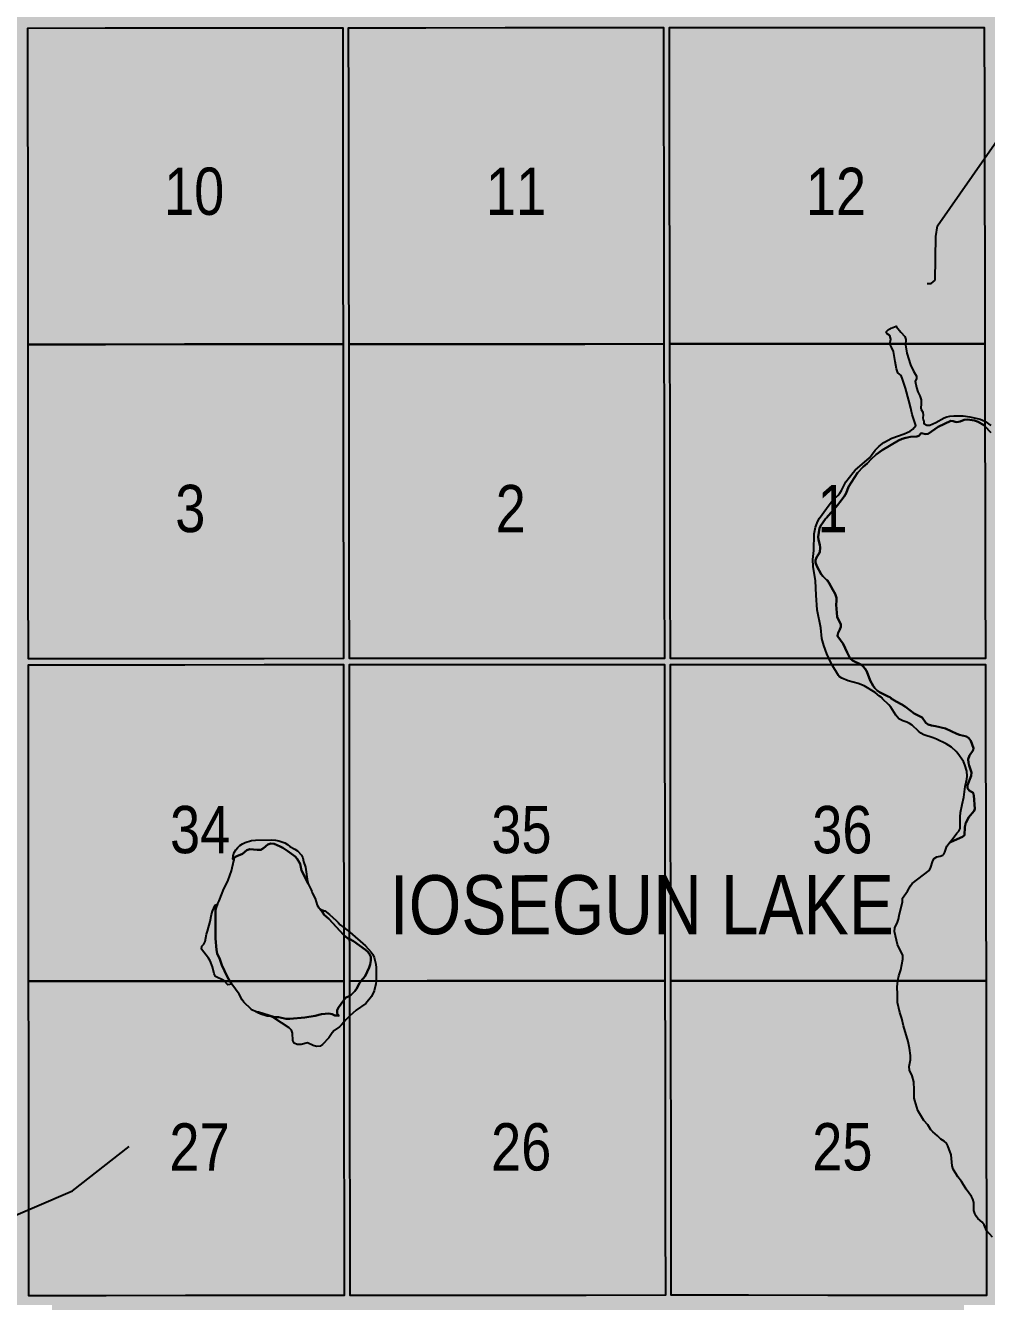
# Model space of a CAD drawing. Extents: x 403018 to 417191, y 6033193 to 6042673.
# Drawn here: x 414847.6 to 415010.3, y 6037159.3 to 6037374.4 of the extents above; entities that cross this region are included whole.
import ezdxf
from ezdxf.enums import TextEntityAlignment as Align

# ---------------------------------------------------------------- set-up
doc = ezdxf.new("R2010")
doc.units = 0
doc.header["$LTSCALE"] = 5
doc.linetypes.add('DASHED2', pattern=[9.525, 6.35, -3.175])
for name, color, linetype in [('Quarters', 8, 'Continuous'), ('RoadSeg', 57, 'DASHED2'), ('T-WATER', 160, 'Continuous'), ('T-WATER-H', 133, 'Continuous'), ('T-WATER-T', 170, 'Continuous')]:
    doc.layers.add(name, color=color, linetype=linetype)
doc.layers.add('ROUTE-MAP-BACKGROUND-H', color=7, linetype='Continuous', true_color=0xf0ebff)
doc.styles.add('120', font='ARIALN.TTF', dxfattribs={"height": 13})
doc.styles.add('TXT', font='ARIALN.TTF', dxfattribs={"height": 0.2})

msp = doc.modelspace()

# ---------------------------------------------------------------- hatches: boundary and pattern name
at = {"layer": 'ROUTE-MAP-BACKGROUND-H'}
h = msp.add_hatch(color=256, dxfattribs=at)
h.dxf.hatch_style = 1
h.paths.add_polyline_path([(412923.423, 6037807.465), (416092.9, 6037807.465), (416092.9, 6035965.758), (412923.423, 6035965.758)])
at = {"layer": 'T-WATER-H'}
h = msp.add_hatch(color=256, dxfattribs=at)
h.dxf.hatch_style = 1
h.paths.add_polyline_path([(415021.995, 6037301.951), (415021.829, 6037301.642), (415021.657, 6037301.101), (415021.387, 6037300.538), (415021.26, 6037300.271), (415021.181, 6037300.005), (415020.71, 6037298.411), (415020.573, 6037297.739), (415020.555, 6037296.958), (415020.423, 6037296.411), (415020.617, 6037295.362), (415020.629, 6037294.727), (415020.504, 6037294.403), (415019.915, 6037293.746), (415019.633, 6037293.318), (415019.372, 6037292.852), (415019.316, 6037292.553), (415019.421, 6037292.281), (415019.802, 6037291.799), (415019.446, 6037291.037), (415019.467, 6037290.913), (415019.813, 6037290.577), (415019.999, 6037290.199), (415019.585, 6037289.794), (415019.116, 6037289.541), (415018.837, 6037289.127), (415018.518, 6037288.126), (415018.272, 6037287.68), (415017.707, 6037287.36), (415017.367, 6037287.029), (415017.344, 6037286.534), (415017.65, 6037285.347), (415017.732, 6037284.785), (415017.964, 6037281.53), (415018.275, 6037279.051), (415018.537, 6037278.649), (415019.157, 6037279.038), (415019.497, 6037278.979), (415019.493, 6037278.686), (415018.866, 6037277.025), (415018.032, 6037274.287), (415017.906, 6037274.187), (415016.894, 6037273.929), (415016.467, 6037273.635), (415016.16, 6037273.242), (415015.927, 6037272.743), (415015.883, 6037272.102), (415016.157, 6037270.992), (415016.201, 6037270.388), (415015.948, 6037268.45), (415015.885, 6037267.289), (415015.858, 6037266.791), (415018.649, 6037267.297), (415018.722, 6037267.31), (415020.45, 6037267.48), (415021.276, 6037267.474), (415021.598, 6037267.305), (415022.693, 6037266.73), (415023.278, 6037266.517), (415024.141, 6037266.308), (415024.334, 6037266.261), (415024.961, 6037266.215), (415025.587, 6037266.312), (415026.257, 6037266.416), (415026.891, 6037266.403), (415027.264, 6037266.317), (415028.679, 6037265.99), (415029.76, 6037265.57), (415032.044, 6037264.42), (415032.556, 6037264.229), (415033.137, 6037264.176), (415033.734, 6037264.324), (415035.346, 6037264.991), (415035.896, 6037265.157), (415036.346, 6037265.376), (415037.386, 6037266.346), (415037.494, 6037266.447), (415037.782, 6037266.46), (415038.058, 6037266.401), (415038.656, 6037266.386), (415039.335, 6037266.64), (415039.771, 6037266.399), (415039.825, 6037266.353), (415040.573, 6037265.732), (415040.884, 6037265.316), (415041.424, 6037264.406), (415042.112, 6037263.032), (415042.426, 6037262.035), (415042.57, 6037261.062), (415042.609, 6037260.796), (415042.606, 6037260.688), (415042.602, 6037260.529), (415042.579, 6037259.251), (415042.183, 6037256.94), (415042.099, 6037256.752), (415041.728, 6037256.598), (415041.447, 6037256.409), (415041.169, 6037255.731), (415041.088, 6037255.133), (415041.069, 6037253.543), (415040.962, 6037253.148), (415040.588, 6037252.8), (415040.513, 6037252.633), (415040.208, 6037250.91), (415040.175, 6037250.062), (415040.713, 6037249.172), (415040.914, 6037248.715), (415041.084, 6037248.183), (415041.158, 6037247.597), (415041.092, 6037246.872), (415040.438, 6037244.709), (415040.028, 6037243.687), (415039.989, 6037241.84), (415040.028, 6037241.107), (415040.174, 6037240.469), (415040.469, 6037239.629), (415040.49, 6037239.576), (415041.082, 6037238.102), (415041.92, 6037235.67), (415042.023, 6037235.123), (415043.914, 6037230.018), (415043.97, 6037229.911), (415044.466, 6037228.411), (415044.768, 6037226.68), (415045.336, 6037222.196), (415045.375, 6037220.892), (415045.479, 6037220.204), (415045.169, 6037218.347), (415045.117, 6037217.676), (415044.956, 6037214.912), (415044.941, 6037212.862), (415044.946, 6037212.81), (415045.121, 6037210.913), (415045.74, 6037208.695), (415047.186, 6037205.924), (415047.613, 6037204.903), (415048.67, 6037203.026), (415049.784, 6037201.365), (415050.503, 6037199.938), (415051.868, 6037197.667), (415052.416, 6037197.077), (415052.708, 6037196.852), (415053.872, 6037194.515), (415054.737, 6037193.314), (415055.415, 6037192.571), (415060.68, 6037187.652), (415061.988, 6037186.132), (415062.04, 6037186.079), (415063.132, 6037184.971), (415064.058, 6037183.711), (415064.295, 6037183.203), (415064.433, 6037182.674), (415064.669, 6037181.325), (415064.684, 6037181.255), (415065.004, 6037179.772), (415065.68, 6037178.554), (415065.695, 6037178.525), (415066.514, 6037176.923), (415066.956, 6037175.939), (415067.792, 6037174.513), (415068.186, 6037173.518), (415068.337, 6037172.949), (415068.576, 6037171.202), (415068.824, 6037170.026), (415069.405, 6037167.924), (415069.759, 6037166.864), (415070.156, 6037165.181), (415070.539, 6037164.231), (415071.236, 6037162.761), (415071.42, 6037162.239), (415071.531, 6037161.667), (415071.894, 6037161.355), (415072.318, 6037161.602), (415074.683, 6037163.462), (415076.391, 6037164.556), (415077.832, 6037165.226), (415079.374, 6037165.827), (415080.865, 6037166.506), (415081.359, 6037166.678), (415081.929, 6037166.804), (415082.571, 6037166.879), (415084.618, 6037166.916), (415085.239, 6037166.972), (415087.895, 6037166.792), (415088.514, 6037166.67), (415088.987, 6037166.458), (415089.428, 6037166.16), (415090.144, 6037165.494), (415092.242, 6037164.035), (415092.265, 6037164.018), (415093.938, 6037162.666), (415095.22, 6037161.747), (415095.591, 6037161.357), (415096.753, 6037160.389), (415097.289, 6037159.79), (415097.33, 6037159.737), (415097.692, 6037159.266), (415098.218, 6037158.788), (415098.279, 6037158.735), (415099.21, 6037157.923), (415100.104, 6037156.605), (415101.49, 6037155.074), (415102.952, 6037153.629), (415103.882, 6037152.481), (415104.815, 6037151.192), (415105.979, 6037150.204), (415107.082, 6037149.091), (415107.473, 6037148.777), (415109.3, 6037147.778), (415109.809, 6037147.557), (415110.406, 6037147.415), (415111.055, 6037147.369), (415111.972, 6037146.882), (415112.643, 6037146.843), (415114.727, 6037146.85), (415115.394, 6037146.897), (415116.546, 6037147.094), (415118.171, 6037147.577), (415119.139, 6037147.722), (415119.168, 6037147.722), (415120.143, 6037147.732), (415120.173, 6037147.73), (415120.75, 6037147.709), (415121.824, 6037148.009), (415122.327, 6037148.238), (415123.051, 6037148.935), (415123.695, 6037149.753), (415125.201, 6037151.195), (415126.005, 6037151.811), (415127.826, 6037152.876), (415130.43, 6037153.055), (415131.13, 6037153.039), (415131.703, 6037152.935), (415132.739, 6037152.591), (415133.479, 6037152.163), (415133.652, 6037152.063), (415134.625, 6037151.601), (415135.057, 6037151.318), (415135.65, 6037150.496), (415136.029, 6037150.148), (415136.987, 6037149.637), (415138.682, 6037148.413), (415139.064, 6037148.082), (415140.113, 6037146.985), (415140.926, 6037146.375), (415141.945, 6037145.278), (415142.736, 6037144.687), (415143.437, 6037144.003), (415143.852, 6037143.734), (415144.358, 6037143.554), (415144.825, 6037143.316), (415145.908, 6037142.306), (415146.687, 6037141.775), (415146.715, 6037141.758), (415148.066, 6037140.934), (415149.184, 6037139.893), (415150.142, 6037139.433), (415150.602, 6037139.155), (415150.96, 6037138.827), (415151.539, 6037138.04), (415152.22, 6037137.313), (415152.519, 6037136.913), (415153.557, 6037134.568), (415153.892, 6037133.456), (415154.097, 6037132.167), (415154.104, 6037132.105), (415154.423, 6037129.209), (415154.47, 6037127.896), (415154.768, 6037126.11), (415155.138, 6037125.152), (415155.238, 6037124.586), (415155.329, 6037123.306), (415155.285, 6037121.939), (415155.154, 6037120.666), (415154.952, 6037119.493), (415154.597, 6037118.051), (415153.873, 6037115.494), (415153.292, 6037113.909), (415152.999, 6037112.792), (415152.6, 6037111.691), (415151.908, 6037109.445), (415151.281, 6037107.871), (415150.796, 6037106.845), (415150.302, 6037105.377), (415150.276, 6037105.315), (415149.84, 6037104.242), (415149.069, 6037102.772), (415148.186, 6037101.54), (415147.395, 6037100.266), (415146.829, 6037099.65), (415146.804, 6037099.622), (415145.769, 6037098.373), (415144.916, 6037097.678), (415144.545, 6037097.296), (415143.914, 6037096.505), (415142.794, 6037095.458), (415140.788, 6037093.177), (415139.598, 6037090.656), (415139.314, 6037090.213), (415138.666, 6037089.433), (415138.111, 6037088.588), (415136.803, 6037087.05), (415135.376, 6037085.558), (415134.171, 6037084.523), (415132.335, 6037082.736), (415131.26, 6037081.599), (415130.457, 6037080.991), (415129.043, 6037080.279), (415128.258, 6037079.718), (415127.552, 6037079.072), (415127.254, 6037078.532), (415127.21, 6037078.477), (415126.709, 6037077.857), (415126.656, 6037077.385), (415127.07, 6037077.121), (415127.268, 6037076.653), (415127.161, 6037076.372), (415127.114, 6037076.25), (415127.093, 6037076.194), (415126.728, 6037075.841), (415126.56, 6037074.577), (415126.453, 6037072.586), (415126.061, 6037072.295), (415125.778, 6037071.907), (415125.427, 6037071.587), (415124.993, 6037071.321), (415124.706, 6037070.911), (415124.552, 6037069.669), (415124.458, 6037068.329), (415124.476, 6037066.975), (415124.791, 6037064.592), (415125.099, 6037063.524), (415125.327, 6037063.077), (415125.97, 6037062.318), (415126.239, 6037061.903), (415126.573, 6037061.555), (415127.009, 6037061.281), (415127.806, 6037060.652), (415128.822, 6037060.261), (415129.119, 6037059.88), (415128.916, 6037058.681), (415128.453, 6037058.551), (415127.93, 6037059.395), (415127.603, 6037059.762), (415127.106, 6037059.823), (415126.71, 6037059.544), (415126.516, 6037059.32), (415126.39, 6037059.174), (415126.242, 6037058.645), (415126.222, 6037058.006), (415126.339, 6037057.433), (415126.528, 6037056.953), (415126.814, 6037056.526), (415127.212, 6037056.232), (415127.662, 6037055.99), (415128.33, 6037054.623), (415128.48, 6037054.086), (415128.529, 6037053.445), (415128.382, 6037052.86), (415128.001, 6037052.09), (415127.977, 6037052.033), (415127.714, 6037051.419), (415127.408, 6037051.084), (415127.272, 6037051.027), (415126.426, 6037050.668), (415125.881, 6037050.528), (415125.265, 6037050.444), (415124.737, 6037050.28), (415124.297, 6037050.018), (415123.776, 6037049.864), (415122.651, 6037049.651), (415122.181, 6037049.444), (415121.919, 6037049.103), (415122.591, 6037048.397), (415123.168, 6037048.254), (415124.482, 6037048.18), (415125.049, 6037048.056), (415125.224, 6037047.55), (415124.965, 6037047.141), (415124.48, 6037047.352), (415123.249, 6037047.238), (415122.681, 6037047.127), (415122.052, 6037047.097), (415121.481, 6037047.216), (415121.09, 6037047.538), (415120.791, 6037047.919), (415120.591, 6037048.391), (415120.425, 6037048.568), (415120.397, 6037048.597), (415120.238, 6037048.767), (415119.418, 6037049.36), (415119.391, 6037049.38), (415117.165, 6037050.714), (415116.595, 6037051), (415116.491, 6037051.053), (415115.818, 6037051.444), (415115.08, 6037052.001), (415115.011, 6037052.053), (415112.59, 6037053.86), (415112.208, 6037054.208), (415111.901, 6037054.603), (415111.661, 6037055.06), (415111.485, 6037055.592), (415111.336, 6037056.161), (415111.164, 6037057.339), (415110.792, 6037058.325), (415110.703, 6037058.929), (415110.848, 6037060.212), (415110.802, 6037060.857), (415110.333, 6037062.505), (415110.222, 6037063.069), (415110.467, 6037064.975), (415110.599, 6037065.52), (415110.802, 6037066.046), (415111.158, 6037066.372), (415111.568, 6037066.678), (415112.082, 6037066.851), (415114.804, 6037066.84), (415116.058, 6037066.67), (415117.398, 6037066.698), (415118.002, 6037066.77), (415118.555, 6037066.904), (415119.344, 6037067.362), (415119.372, 6037067.379), (415119.43, 6037067.414), (415120.047, 6037067.436), (415120.349, 6037067.524), (415120.377, 6037067.534), (415121.046, 6037067.774), (415121.464, 6037068.049), (415121.784, 6037068.403), (415122.679, 6037069.633), (415123.348, 6037070.364), (415124.151, 6037071.68), (415124.485, 6037072.046), (415125.23, 6037072.687), (415125.817, 6037073.494), (415126.276, 6037075.857), (415126.294, 6037076.383), (415126.299, 6037076.543), (415126.129, 6037077.048), (415125.595, 6037077.874), (415125.267, 6037078.226), (415124.927, 6037078.471), (415124.852, 6037078.525), (415124.426, 6037078.786), (415123.845, 6037078.829), (415122.55, 6037078.786), (415120.348, 6037078.834), (415120.32, 6037078.835), (415119.343, 6037078.806), (415119.315, 6037078.805), (415118.51, 6037078.793), (415117.908, 6037078.702), (415117.177, 6037078.503), (415116.959, 6037078.45), (415116.259, 6037078.279), (415115.265, 6037077.828), (415114.187, 6037077.442), (415112.829, 6037076.747), (415112.283, 6037076.635), (415110.369, 6037076.526), (415109.808, 6037076.39), (415108.533, 6037076.251), (415107.411, 6037075.992), (415106.729, 6037075.991), (415105.462, 6037075.876), (415103.414, 6037075.952), (415102.092, 6037075.929), (415101.475, 6037075.861), (415100.243, 6037075.689), (415099.207, 6037075.356), (415098.605, 6037075.264), (415097.486, 6037074.981), (415096.929, 6037074.885), (415094.796, 6037074.289), (415093.822, 6037073.917), (415093.16, 6037073.92), (415092.474, 6037073.992), (415092.453, 6037073.995), (415091.887, 6037074.046), (415091.369, 6037074.222), (415091.09, 6037074.646), (415090.826, 6037075.736), (415090.247, 6037076.564), (415089.903, 6037076.93), (415089.475, 6037077.184), (415088.467, 6037077.652), (415087.581, 6037078.178), (415086.983, 6037078.364), (415086.815, 6037078.417), (415084.179, 6037079.04), (415083.548, 6037079.032), (415082.986, 6037078.92), (415082.756, 6037078.96), (415082.376, 6037079.026), (415081.883, 6037079.227), (415081.361, 6037079.059), (415080.444, 6037078.573), (415079.629, 6037078.396), (415079.129, 6037078.342), (415078.708, 6037078.296), (415076.756, 6037078.298), (415076.62, 6037078.334), (415076.214, 6037078.444), (415075.709, 6037078.671), (415075.238, 6037078.922), (415074.025, 6037079.847), (415073.1, 6037081.061), (415072.308, 6037082.407), (415072.007, 6037082.807), (415071.659, 6037083.151), (415071.225, 6037083.409), (415070.215, 6037083.841), (415069.682, 6037083.997), (415069.001, 6037084.036), (415068.432, 6037084.171), (415068.324, 6037084.299), (415068.118, 6037084.542), (415067.694, 6037085.501), (415067.414, 6037085.891), (415066.354, 6037086.949), (415065.895, 6037087.513), (415065.88, 6037087.531), (415064.887, 6037088.742), (415064.873, 6037088.759), (415063.49, 6037090.527), (415062.349, 6037092.154), (415061.894, 6037093.192), (415061.714, 6037093.732), (415061.517, 6037094.866), (415061.369, 6037095.381), (415060.868, 6037096.318), (415059.773, 6037098.618), (415058.813, 6037099.876), (415058.082, 6037101.262), (415057.17, 6037102.478), (415056.4, 6037103.741), (415055.34, 6037105.052), (415055.298, 6037105.105), (415054.48, 6037106.168), (415054.192, 6037106.628), (415053.008, 6037108.924), (415052.447, 6037109.778), (415052.214, 6037110.254), (415051.667, 6037111.846), (415051.115, 6037112.748), (415050.758, 6037113.767), (415050.498, 6037114.191), (415050.16, 6037114.581), (415049.39, 6037115.172), (415048.39, 6037116.256), (415048.117, 6037116.664), (415047.9, 6037117.133), (415047.9, 6037117.765), (415047.717, 6037118.289), (415047.219, 6037119.188), (415046.931, 6037119.596), (415046.551, 6037119.887), (415046.198, 6037120.038), (415045.417, 6037120.929), (415044.689, 6037121.446), (415044.336, 6037121.805), (415044.098, 6037122.286), (415043.96, 6037122.844), (415043.527, 6037123.779), (415043.368, 6037124.29), (415043.12, 6037124.719), (415041.7, 6037126.13), (415041.301, 6037126.467), (415039.891, 6037127.153), (415039.626, 6037127.577), (415039.497, 6037128.11), (415038.858, 6037129.54), (415038.514, 6037129.923), (415037.922, 6037130.264), (415037.643, 6037130.425), (415037.302, 6037130.762), (415036.65, 6037131.778), (415036.494, 6037132.023), (415036.141, 6037132.394), (415035.187, 6037132.861), (415034.514, 6037133.575), (415033.745, 6037134.199), (415033.397, 6037134.582), (415032.846, 6037135.393), (415032.533, 6037135.76), (415032.013, 6037135.926), (415031.373, 6037136.01), (415030.345, 6037136.425), (415029.709, 6037136.508), (415029.219, 6037136.708), (415027.641, 6037137.954), (415027.317, 6037138.347), (415027.099, 6037138.829), (415026.775, 6037139.868), (415026.55, 6037140.32), (415026.253, 6037140.749), (415025.463, 6037141.349), (415024.355, 6037142.379), (415023.475, 6037142.961), (415023.218, 6037143.397), (415023.126, 6037143.994), (415023.098, 6037145.347), (415022.9, 6037145.851), (415022.181, 6037146.579), (415021.902, 6037146.983), (415021.522, 6037148.647), (415020.95, 6037150.186), (415020.883, 6037150.809), (415020.881, 6037151.489), (415020.77, 6037152.045), (415020.536, 6037152.526), (415019.725, 6037153.847), (415019.347, 6037154.796), (415019.093, 6037155.247), (415018.733, 6037156.217), (415017.796, 6037157.46), (415017.25, 6037158.502), (415017.222, 6037158.554), (415016.608, 6037159.504), (415016.574, 6037159.557), (415015.994, 6037160.708), (415015.676, 6037161.797), (415015.327, 6037162.132), (415014.895, 6037162.417), (415014.536, 6037162.77), (415014.128, 6037163.75), (415013.482, 6037164.491), (415013.233, 6037164.922), (415012.823, 6037165.923), (415012.683, 6037166.479), (415012.43, 6037166.931), (415012.119, 6037167.349), (415011.544, 6037168.862), (415011.312, 6037169.312), (415010.305, 6037170.47), (415009.902, 6037171.452), (415009.596, 6037171.848), (415008.866, 6037172.515), (415008.544, 6037172.9), (415008.311, 6037173.336), (415008.176, 6037173.875), (415008.161, 6037175.199), (415008.007, 6037175.76), (415007.763, 6037176.247), (415006.872, 6037177.443), (415006.051, 6037178.752), (415005.451, 6037179.55), (415004.639, 6037180.869), (415004.492, 6037181.428), (415004.396, 6037182.679), (415004.3, 6037183.269), (415003.756, 6037184.81), (415003.519, 6037185.239), (415003.154, 6037185.56), (415002.601, 6037185.932), (415002.533, 6037185.978), (415001.999, 6037186.496), (415001.216, 6037187.138), (415000.888, 6037187.501), (415000.361, 6037188.336), (414999.716, 6037189.055), (414998.683, 6037190.768), (414998.169, 6037192.449), (414998.061, 6037192.89), (414998.086, 6037194.283), (414998.033, 6037195.614), (414997.729, 6037196.644), (414997.292, 6037197.589), (414997.225, 6037198.2), (414997.423, 6037199.362), (414997.431, 6037200.072), (414997.289, 6037201.296), (414997.043, 6037202.457), (414996.234, 6037205.127), (414995.985, 6037206.34), (414995.66, 6037207.371), (414995.225, 6037209.055), (414995.248, 6037210.379), (414995.186, 6037211.7), (414995.283, 6037212.714), (414995.286, 6037212.752), (414995.454, 6037213.568), (414995.791, 6037214.597), (414996.168, 6037216.361), (414996.143, 6037217.017), (414995.259, 6037218.863), (414994.707, 6037221.056), (414994.776, 6037221.706), (414995.261, 6037222.63), (414995.43, 6037223.142), (414995.519, 6037223.792), (414996.069, 6037226.113), (414996.111, 6037226.714), (414996.915, 6037227.899), (414997.418, 6037228.784), (414997.748, 6037229.168), (415000.605, 6037231.367), (415000.838, 6037231.809), (415001.2, 6037233.003), (415001.435, 6037233.446), (415001.888, 6037233.697), (415002.439, 6037233.829), (415002.908, 6037234.009), (415003.062, 6037234.141), (415003.271, 6037234.506), (415003.575, 6037235.523), (415003.983, 6037235.995), (415004.353, 6037236.229), (415006.253, 6037237.082), (415006.589, 6037237.393), (415006.639, 6037238.729), (415006.838, 6037239.489), (415006.851, 6037239.539), (415007.273, 6037240.384), (415008.242, 6037241.51), (415008.329, 6037241.844), (415008.141, 6037244.066), (415008.026, 6037244.51), (415007.397, 6037244.949), (415007.086, 6037245.32), (415007.12, 6037245.813), (415007.707, 6037247.428), (415007.786, 6037247.987), (415007.355, 6037249.148), (415007.254, 6037249.638), (415007.233, 6037250.242), (415007.447, 6037250.848), (415008.054, 6037251.745), (415008.103, 6037252.086), (415007.675, 6037253.359), (415007.322, 6037253.796), (415006.898, 6037254.053), (415005.734, 6037254.332), (415005.265, 6037254.504), (415003.361, 6037255.428), (415001.703, 6037255.841), (415000.985, 6037255.936), (415000.446, 6037256.09), (415000.062, 6037256.411), (414999.437, 6037257.276), (414998.037, 6037257.953), (414996.593, 6037259.084), (414995.977, 6037259.495), (414995.011, 6037259.989), (414994.19, 6037260.53), (414994.084, 6037260.599), (414993.923, 6037260.705), (414993.657, 6037260.843), (414992.219, 6037261.588), (414991.808, 6037261.873), (414991.43, 6037262.262), (414991.126, 6037262.671), (414990.63, 6037263.525), (414990.04, 6037265.057), (414989.762, 6037265.496), (414989.428, 6037265.911), (414989.06, 6037266.262), (414989.035, 6037266.273), (414987.634, 6037266.925), (414987.221, 6037267.278), (414986.694, 6037268.278), (414986.023, 6037269.771), (414985.13, 6037270.984), (414985.079, 6037271.138), (414985.193, 6037271.621), (414985.473, 6037272.165), (414985.634, 6037272.64), (414985.618, 6037273.005), (414985.025, 6037274.322), (414984.874, 6037276.343), (414984.92, 6037277.026), (414984.887, 6037277.526), (414984.688, 6037278.192), (414984.317, 6037278.911), (414983.646, 6037280.04), (414983.361, 6037280.45), (414983.267, 6037280.541), (414982.602, 6037281.181), (414982.319, 6037281.564), (414981.572, 6037282.915), (414981.34, 6037283.511), (414981.34, 6037283.91), (414981.507, 6037284.375), (414982.106, 6037285.289), (414982.166, 6037286.05), (414982.107, 6037286.487), (414981.879, 6037287.363), (414981.826, 6037287.851), (414982.026, 6037289.314), (414982.25, 6037289.76), (414983.076, 6037290.893), (414983.246, 6037291.09), (414985.153, 6037293.296), (414985.472, 6037293.723), (414986.189, 6037294.682), (414986.539, 6037295.264), (414986.97, 6037296.339), (414988.488, 6037298.688), (414989.437, 6037299.734), (414990.12, 6037300.299), (414990.786, 6037301.014), (414991.653, 6037301.812), (414992.667, 6037302.558), (414995.429, 6037304.186), (414996.012, 6037304.451), (414996.677, 6037304.617), (414997.426, 6037304.782), (414998.49, 6037304.865), (414998.847, 6037304.968), (414999.234, 6037305.395), (415000.054, 6037305.246), (415000.437, 6037305.295), (415002.151, 6037306.458), (415004.281, 6037307.47), (415004.685, 6037307.446), (415004.979, 6037307.322), (415005.262, 6037307.286), (415005.828, 6037307.386), (415006.54, 6037307.639), (415007.092, 6037307.717), (415008.29, 6037307.55), (415008.872, 6037307.333), (415009.87, 6037306.761), (415010.053, 6037306.568), (415011.06, 6037305.506), (415012.262, 6037304.236), (415012.595, 6037303.588), (415013.309, 6037302.656), (415014.539, 6037301.357), (415015.745, 6037300.566), (415016.883, 6037299.725), (415017.631, 6037299.608), (415018.064, 6037299.658), (415018.663, 6037300.006), (415019.495, 6037300.538), (415021.061, 6037302.229)])
h = msp.add_hatch(color=256, dxfattribs=at)
h.dxf.hatch_style = 1
h.paths.add_polyline_path([(414882.864, 6037233.104), (414882.858, 6037233.514), (414883.356, 6037233.8), (414884.309, 6037234.228), (414885.071, 6037234.821), (414885.597, 6037234.988), (414886.822, 6037234.872), (414887.437, 6037234.916), (414887.878, 6037235.145), (414888.633, 6037235.805), (414889.115, 6037235.985), (414889.679, 6037235.881), (414890.686, 6037235.48), (414891.151, 6037235.239), (414892.016, 6037234.679), (414893.238, 6037233.736), (414893.56, 6037233.352), (414894.113, 6037232.526), (414894.336, 6037231.4), (414895.063, 6037230.001), (414895.463, 6037229.114), (414895.523, 6037228.997), (414895.97, 6037228.135), (414896.067, 6037227.86), (414896.155, 6037227.607), (414896.631, 6037226.634), (414896.983, 6037225.537), (414897.239, 6037225.091), (414897.4, 6037224.923), (414897.903, 6037224.322), (414898.182, 6037223.878), (414898.932, 6037223.189), (414901.477, 6037220.444), (414902.1, 6037219.918), (414902.483, 6037219.756), (414903.108, 6037219.439), (414905.166, 6037217.981), (414905.533, 6037217.652), (414905.844, 6037217.237), (414906.063, 6037216.763), (414906.046, 6037216.137), (414905.953, 6037215.511), (414905.803, 6037214.953), (414905.092, 6037213.512), (414904.37, 6037212.687), (414904.136, 6037212.344), (414903.658, 6037211.38), (414903.355, 6037210.964), (414903.034, 6037210.607), (414902.669, 6037210.288), (414902.493, 6037210.202), (414901.788, 6037209.833), (414901.489, 6037209.474), (414900.593, 6037208.228), (414900.381, 6037207.764), (414900.375, 6037207.168), (414900.618, 6037206.815), (414900.45, 6037206.829), (414899.983, 6037206.868), (414899.536, 6037207.094), (414898.948, 6037207.188), (414897.723, 6037207.061), (414896.644, 6037206.787), (414894.874, 6037206.5), (414892.366, 6037206.284), (414891.684, 6037206.306), (414890.467, 6037206.545), (414890.023, 6037206.553), (414889.939, 6037206.57), (414889.905, 6037206.567), (414889.764, 6037206.557), (414887.043, 6037207.413), (414886.532, 6037207.531), (414886.003, 6037207.753), (414885.814, 6037207.931), (414884.557, 6037209.118), (414884.259, 6037209.524), (414883.78, 6037210.452), (414882.536, 6037212.178), (414882.194, 6037212.67), (414881.756, 6037213.445), (414880.842, 6037215.37), (414880.491, 6037216.381), (414880.019, 6037217.356), (414879.916, 6037217.956), (414879.759, 6037219.861), (414879.733, 6037224.037), (414879.763, 6037224.708), (414879.919, 6037225.303), (414880.111, 6037225.684), (414880.379, 6037226.251), (414881.173, 6037228.318), (414881.696, 6037229.237), (414881.921, 6037229.755), (414882.477, 6037231.355)])

# ---------------------------------------------------------------- linework, layer by layer
at = {"layer": 'Quarters'}
for points in [[(414901.346, 6037333.852), (414901.362, 6037320.464), (414887.946, 6037320.454), (414874.53, 6037320.444), (414861.114, 6037320.433), (414848.033, 6037320.424), (414848.022, 6037333.812), (414848.011, 6037347.2), (414848, 6037360.588), (414847.989, 6037373.976), (414861.065, 6037373.985), (414874.476, 6037373.996), (414887.887, 6037374.006), (414901.299, 6037374.016), (414901.314, 6037360.628), (414901.33, 6037347.24), (414901.346, 6037333.852)], [(414955.673, 6037333.894), (414955.694, 6037320.506), (414942.278, 6037320.496), (414928.863, 6037320.485), (414915.447, 6037320.475), (414902.366, 6037320.465), (414902.35, 6037333.853), (414902.335, 6037347.241), (414902.319, 6037360.629), (414902.303, 6037374.017), (414915.379, 6037374.027), (414928.79, 6037374.038), (414942.2, 6037374.049), (414955.611, 6037374.06), (414955.632, 6037360.671), (414955.652, 6037347.283), (414955.673, 6037333.894)], [(415010.001, 6037333.891), (415010.026, 6037320.5), (414996.611, 6037320.501), (414983.195, 6037320.503), (414969.779, 6037320.504), (414956.698, 6037320.506), (414956.677, 6037333.894), (414956.657, 6037347.283), (414956.636, 6037360.671), (414956.615, 6037374.06), (414969.691, 6037374.061), (414983.103, 6037374.061), (414996.514, 6037374.062), (415009.925, 6037374.063), (415009.95, 6037360.672), (415009.975, 6037347.281), (415010.001, 6037333.891)], [(414901.409, 6037280.299), (414901.425, 6037267.246), (414888.004, 6037267.236), (414874.583, 6037267.226), (414861.163, 6037267.216), (414848.077, 6037267.207), (414848.066, 6037280.259), (414848.055, 6037293.648), (414848.044, 6037307.036), (414848.033, 6037320.424), (414861.114, 6037320.433), (414874.53, 6037320.444), (414887.946, 6037320.454), (414901.362, 6037320.464), (414901.378, 6037307.076), (414901.393, 6037293.688), (414901.409, 6037280.299)], [(414955.756, 6037280.34), (414955.776, 6037267.287), (414942.356, 6037267.277), (414928.935, 6037267.267), (414915.514, 6037267.257), (414902.429, 6037267.247), (414902.413, 6037280.3), (414902.398, 6037293.688), (414902.382, 6037307.076), (414902.366, 6037320.465), (414915.447, 6037320.475), (414928.863, 6037320.485), (414942.278, 6037320.496), (414955.694, 6037320.506), (414955.714, 6037307.117), (414955.735, 6037293.729), (414955.756, 6037280.34)], [(415010.103, 6037280.328), (415010.127, 6037267.272), (414996.706, 6037267.275), (414983.286, 6037267.279), (414969.866, 6037267.283), (414956.78, 6037267.287), (414956.76, 6037280.34), (414956.739, 6037293.729), (414956.719, 6037307.117), (414956.698, 6037320.506), (414969.779, 6037320.504), (414983.195, 6037320.503), (414996.611, 6037320.501), (415010.026, 6037320.5), (415010.052, 6037307.109), (415010.077, 6037293.718), (415010.103, 6037280.328)], [(414901.471, 6037226.074), (414901.486, 6037212.685), (414888.06, 6037212.675), (414874.635, 6037212.665), (414861.209, 6037212.655), (414848.118, 6037212.645), (414848.108, 6037226.035), (414848.098, 6037239.424), (414848.088, 6037252.813), (414848.082, 6037260.92), (414848.078, 6037266.202), (414861.164, 6037266.212), (414874.584, 6037266.222), (414888.005, 6037266.232), (414901.426, 6037266.242), (414901.441, 6037252.853), (414901.456, 6037239.464), (414901.471, 6037226.074)], [(414955.837, 6037226.114), (414955.857, 6037212.725), (414942.431, 6037212.715), (414929.006, 6037212.705), (414915.58, 6037212.695), (414902.49, 6037212.685), (414902.475, 6037226.075), (414902.46, 6037239.464), (414902.445, 6037252.854), (414902.43, 6037266.243), (414915.516, 6037266.253), (414928.937, 6037266.263), (414942.357, 6037266.273), (414955.777, 6037266.283), (414955.797, 6037252.893), (414955.817, 6037239.504), (414955.837, 6037226.114)], [(415010.203, 6037226.099), (415010.228, 6037212.71), (414996.802, 6037212.713), (414983.377, 6037212.717), (414969.951, 6037212.721), (414956.861, 6037212.725), (414956.841, 6037226.114), (414956.822, 6037239.504), (414956.802, 6037252.893), (414956.782, 6037266.282), (414969.867, 6037266.279), (414983.288, 6037266.275), (414996.709, 6037266.271), (415010.129, 6037266.267), (415010.154, 6037252.878), (415010.179, 6037239.489), (415010.203, 6037226.099)], [(414901.53, 6037172.516), (414901.545, 6037159.461), (414888.114, 6037159.451), (414874.684, 6037159.441), (414861.254, 6037159.431), (414848.159, 6037159.422), (414848.149, 6037172.476), (414848.139, 6037185.866), (414848.129, 6037199.256), (414848.118, 6037212.645), (414861.209, 6037212.655), (414874.635, 6037212.665), (414888.06, 6037212.675), (414901.486, 6037212.685), (414901.5, 6037199.295), (414901.515, 6037185.905), (414901.53, 6037172.516)], [(414955.916, 6037172.556), (414955.935, 6037159.501), (414942.505, 6037159.491), (414929.075, 6037159.481), (414915.644, 6037159.472), (414902.549, 6037159.462), (414902.534, 6037172.517), (414902.52, 6037185.906), (414902.505, 6037199.296), (414902.49, 6037212.685), (414915.58, 6037212.695), (414929.006, 6037212.705), (414942.431, 6037212.715), (414955.857, 6037212.725), (414955.876, 6037199.335), (414955.896, 6037185.946), (414955.916, 6037172.556)], [(415010.301, 6037172.541), (415010.325, 6037159.486), (414996.895, 6037159.49), (414983.465, 6037159.493), (414970.035, 6037159.497), (414956.939, 6037159.501), (414956.92, 6037172.556), (414956.9, 6037185.945), (414956.881, 6037199.335), (414956.861, 6037212.725), (414969.951, 6037212.721), (414983.377, 6037212.717), (414996.802, 6037212.713), (415010.228, 6037212.71), (415010.252, 6037199.32), (415010.277, 6037185.93), (415010.301, 6037172.541)]]:
    msp.add_lwpolyline(points, close=True, dxfattribs=at)
at = {"layer": 'RoadSeg', "flags": 128}
for points in [[(415000.262, 6037330.717), (415000.961, 6037330.717), (415001.627, 6037331.283), (415001.727, 6037338.708), (415002.027, 6037340.473), (415013.749, 6037357.29), (415018.277, 6037363.784), (415027.135, 6037376.437), (415028.267, 6037377.337), (415029.333, 6037377.703), (415031.031, 6037377.969), (415038.59, 6037379.734), (415040.821, 6037378.935), (415041.254, 6037378.569), (415042.32, 6037378.535), (415044.185, 6037379.168), (415049.912, 6037381.998), (415050.956, 6037382.532), (415051.544, 6037382.798), (415053.043, 6037383.231), (415055.074, 6037383.297), (415057.038, 6037383.664), (415057.938, 6037383.664), (415074.621, 6037380.201), (415095.167, 6037380.234), (415096.199, 6037380.1), (415096.865, 6037379.634), (415096.632, 6037352.894), (415104.191, 6037353.061), (415117.012, 6037352.894), (415119.875, 6037352.994), (415121.474, 6037352.861), (415155.373, 6037353.061), (415157.138, 6037352.928), (415173.222, 6037353.161), (415179.716, 6037353.094), (415182.912, 6037353.261), (415181.913, 6037360.32), (415181.547, 6037361.419), (415180.981, 6037362.452), (415167.428, 6037380.234), (415162.233, 6037386.96), (415160.768, 6037386.128), (415154.741, 6037381.965), (415154.175, 6037381.765)], [(414837.525, 6037169.511), (414855.541, 6037177.17), (414866.629, 6037185.862)]]:
    msp.add_lwpolyline(points, dxfattribs=at)
at = {"layer": 'T-WATER'}
for points in [[(415011.06, 6037305.506), (415010.053, 6037306.568), (415009.87, 6037306.761), (415008.872, 6037307.333), (415008.29, 6037307.55), (415007.092, 6037307.717), (415006.54, 6037307.639), (415005.828, 6037307.386), (415005.262, 6037307.286), (415004.979, 6037307.322), (415004.685, 6037307.446), (415004.281, 6037307.47), (415002.151, 6037306.458), (415000.437, 6037305.295), (415000.054, 6037305.246), (414999.234, 6037305.395), (414998.847, 6037304.968), (414998.49, 6037304.865), (414997.426, 6037304.782), (414996.677, 6037304.617), (414996.012, 6037304.451), (414995.429, 6037304.186), (414992.667, 6037302.558), (414991.653, 6037301.812), (414990.786, 6037301.014), (414990.12, 6037300.299), (414989.437, 6037299.734), (414988.488, 6037298.688), (414986.97, 6037296.339), (414986.539, 6037295.264), (414986.189, 6037294.682), (414985.472, 6037293.723), (414985.153, 6037293.296), (414983.246, 6037291.09), (414983.076, 6037290.893), (414982.25, 6037289.76), (414982.026, 6037289.314), (414981.826, 6037287.851), (414981.879, 6037287.363), (414982.107, 6037286.487), (414982.166, 6037286.05), (414982.106, 6037285.289), (414981.507, 6037284.375), (414981.34, 6037283.91), (414981.34, 6037283.511), (414981.572, 6037282.915), (414982.319, 6037281.564), (414982.602, 6037281.181), (414983.267, 6037280.541), (414983.361, 6037280.45), (414983.646, 6037280.04), (414984.317, 6037278.911), (414984.688, 6037278.192), (414984.887, 6037277.526), (414984.92, 6037277.026), (414984.874, 6037276.343), (414985.025, 6037274.322), (414985.618, 6037273.005), (414985.634, 6037272.64), (414985.473, 6037272.165), (414985.193, 6037271.621), (414985.079, 6037271.138), (414985.13, 6037270.984), (414986.023, 6037269.771), (414986.694, 6037268.278), (414987.221, 6037267.278), (414987.634, 6037266.925), (414989.035, 6037266.273), (414989.06, 6037266.262), (414989.428, 6037265.911), (414989.762, 6037265.496), (414990.04, 6037265.057), (414990.63, 6037263.525), (414991.126, 6037262.671), (414991.43, 6037262.262), (414991.808, 6037261.873), (414992.219, 6037261.588), (414993.657, 6037260.843), (414993.923, 6037260.705), (414994.084, 6037260.599), (414994.19, 6037260.53), (414995.011, 6037259.989), (414995.977, 6037259.495), (414996.593, 6037259.084), (414998.037, 6037257.953), (414999.437, 6037257.276), (415000.062, 6037256.411), (415000.446, 6037256.09), (415000.985, 6037255.936), (415001.703, 6037255.841), (415003.361, 6037255.428), (415005.265, 6037254.504), (415005.734, 6037254.332), (415006.898, 6037254.053), (415007.322, 6037253.796), (415007.675, 6037253.359), (415008.103, 6037252.086), (415008.054, 6037251.745), (415007.447, 6037250.848), (415007.233, 6037250.242), (415007.254, 6037249.638), (415007.355, 6037249.148), (415007.786, 6037247.987), (415007.707, 6037247.428), (415007.12, 6037245.813), (415007.086, 6037245.32), (415007.397, 6037244.949), (415008.026, 6037244.51), (415008.141, 6037244.066), (415008.329, 6037241.844), (415008.242, 6037241.51), (415007.273, 6037240.384), (415006.851, 6037239.539), (415006.838, 6037239.489), (415006.639, 6037238.729), (415006.589, 6037237.393), (415006.253, 6037237.082), (415004.353, 6037236.229), (415003.983, 6037235.995), (415004.686, 6037236.861), (415005.278, 6037237.71), (415005.63, 6037238.039), (415005.858, 6037238.506), (415005.837, 6037239.49), (415005.836, 6037239.539), (415005.832, 6037240.458), (415005.912, 6037241.21), (415006.165, 6037242.588), (415006.459, 6037243.786), (415006.676, 6037245.597), (415007.003, 6037246.864), (415007.024, 6037247.363), (415006.959, 6037248.22), (415006.659, 6037249.303), (415006.419, 6037249.842), (415005.48, 6037251.178), (415005.157, 6037251.559), (415004.363, 6037252.267), (415003.458, 6037252.818), (415001.822, 6037253.611), (415001.3, 6037253.841), (414999.711, 6037254.371), (414999.21, 6037254.625), (414998.773, 6037254.95), (414997.721, 6037255.989), (414997.291, 6037256.289), (414996.816, 6037256.515), (414996.165, 6037256.73), (414995.471, 6037257.089), (414994.934, 6037257.67), (414994.106, 6037259.033), (414993.776, 6037259.417), (414992.724, 6037260.443), (414992.567, 6037260.597), (414992.458, 6037260.703), (414992.191, 6037260.912), (414991.451, 6037261.493), (414989.579, 6037262.652), (414988.604, 6037263.032), (414986.886, 6037263.502), (414985.788, 6037263.946), (414985.374, 6037264.227), (414985.232, 6037264.387), (414984.125, 6037266.274), (414984.109, 6037266.302), (414983.619, 6037267.279), (414983.605, 6037267.306), (414983.291, 6037268.058), (414982.742, 6037269.499), (414982.412, 6037270.671), (414982.282, 6037272.443), (414981.657, 6037275.508), (414981.467, 6037277.991), (414981.335, 6037280.393), (414980.986, 6037282.858), (414980.923, 6037284.046), (414981.066, 6037285.575), (414981.142, 6037288.399), (414981.376, 6037289.483), (414981.773, 6037290.521), (414982.033, 6037291.011), (414983.243, 6037292.657), (414984.027, 6037293.723), (414984.101, 6037293.825), (414984.402, 6037294.197), (414985.131, 6037294.86), (414985.454, 6037295.228), (414985.749, 6037295.684), (414986.496, 6037297.145), (414987.75, 6037298.759), (414988.094, 6037299.142), (414990.478, 6037301.243), (414990.863, 6037301.679), (414991.454, 6037302.523), (414992.135, 6037303.231), (414992.938, 6037303.852), (414994.281, 6037304.585), (414996.366, 6037305.31), (414997.383, 6037305.761), (414997.823, 6037306.071), (414998.338, 6037306.699), (414997.728, 6037308.59), (414997.548, 6037309.334), (414997.477, 6037309.63), (414997.147, 6037310.942), (414996.595, 6037313.04), (414996.082, 6037314.56), (414995.839, 6037315.142), (414995.306, 6037315.61), (414995.065, 6037316.294), (414994.852, 6037317.52), (414994.547, 6037319.239), (414994.239, 6037319.941), (414993.962, 6037320.54), (414994.097, 6037321.335), (414993.956, 6037321.914), (414993.503, 6037322.212), (414993.325, 6037322.557), (414993.739, 6037322.953), (414993.996, 6037323.084), (414994.185, 6037323.165), (414995.038, 6037323.514), (414995.072, 6037323.418), (414995.801, 6037322.505), (414996.465, 6037321.745), (414996.641, 6037321.249), (414996.606, 6037320.351), (414996.816, 6037318.972), (414997.455, 6037316.992), (414997.926, 6037315.897), (414998.454, 6037315.05), (414998.454, 6037314.584), (414998.231, 6037314.194), (414998.447, 6037313.155), (414998.687, 6037312.421), (414999.013, 6037311.753), (414999.237, 6037311.053), (414999.222, 6037310.324), (414999.193, 6037309.697), (414999.255, 6037309.407), (414999.534, 6037308.96), (414999.592, 6037308.433), (414999.548, 6037307.976), (414999.576, 6037307.687), (414999.674, 6037307.465), (414999.71, 6037307.065), (415000.206, 6037306.779), (415000.724, 6037306.76), (415001.754, 6037307.208), (415003.13, 6037308), (415003.597, 6037308.176), (415004.121, 6037308.298), (415004.763, 6037308.359), (415006.339, 6037308.33), (415007.498, 6037308.194), (415009.253, 6037307.782), (415010.051, 6037307.433), (415011.057, 6037306.724)], [(415011.312, 6037169.312), (415010.305, 6037170.47), (415009.902, 6037171.452), (415009.596, 6037171.848), (415008.866, 6037172.515), (415008.544, 6037172.9), (415008.311, 6037173.336), (415008.176, 6037173.875), (415008.161, 6037175.199), (415008.007, 6037175.76), (415007.763, 6037176.247), (415006.872, 6037177.443), (415006.051, 6037178.752), (415005.451, 6037179.55), (415004.639, 6037180.869), (415004.492, 6037181.428), (415004.396, 6037182.679), (415004.3, 6037183.269), (415003.756, 6037184.81), (415003.519, 6037185.239), (415003.154, 6037185.56), (415002.601, 6037185.932), (415002.533, 6037185.978), (415001.999, 6037186.496), (415001.216, 6037187.138), (415000.888, 6037187.501), (415000.361, 6037188.336), (414999.716, 6037189.055), (414998.683, 6037190.768), (414998.169, 6037192.449), (414998.061, 6037192.89), (414998.086, 6037194.283), (414998.033, 6037195.614), (414997.729, 6037196.644), (414997.292, 6037197.589), (414997.225, 6037198.2), (414997.423, 6037199.362), (414997.431, 6037200.072), (414997.289, 6037201.296), (414997.043, 6037202.457), (414996.234, 6037205.127), (414995.985, 6037206.34), (414995.66, 6037207.371), (414995.225, 6037209.055), (414995.248, 6037210.379), (414995.186, 6037211.7), (414995.283, 6037212.714), (414995.286, 6037212.752), (414995.454, 6037213.568), (414995.791, 6037214.597), (414996.168, 6037216.361), (414996.143, 6037217.017), (414995.259, 6037218.863), (414994.707, 6037221.056), (414994.776, 6037221.706), (414995.261, 6037222.63), (414995.43, 6037223.142), (414995.519, 6037223.792), (414996.069, 6037226.113), (414996.111, 6037226.714), (414996.915, 6037227.899), (414997.418, 6037228.784), (414997.748, 6037229.168), (415000.605, 6037231.367), (415000.838, 6037231.809), (415001.2, 6037233.003), (415001.435, 6037233.446), (415001.888, 6037233.697), (415002.439, 6037233.829), (415002.908, 6037234.009), (415003.062, 6037234.141), (415003.271, 6037234.506), (415003.575, 6037235.523), (415003.983, 6037235.995), (415004.353, 6037236.229), (415006.253, 6037237.082), (415006.589, 6037237.393), (415006.639, 6037238.729), (415006.838, 6037239.489), (415006.851, 6037239.539), (415007.273, 6037240.384), (415008.242, 6037241.51), (415008.329, 6037241.844), (415008.141, 6037244.066), (415008.026, 6037244.51), (415007.397, 6037244.949), (415007.086, 6037245.32), (415007.12, 6037245.813), (415007.707, 6037247.428), (415007.786, 6037247.987), (415007.355, 6037249.148), (415007.254, 6037249.638), (415007.233, 6037250.242), (415007.447, 6037250.848), (415008.054, 6037251.745), (415008.103, 6037252.086), (415007.675, 6037253.359), (415007.322, 6037253.796), (415006.898, 6037254.053), (415005.734, 6037254.332), (415005.265, 6037254.504), (415003.361, 6037255.428), (415001.703, 6037255.841), (415000.985, 6037255.936), (415000.446, 6037256.09), (415000.062, 6037256.411), (414999.437, 6037257.276), (414998.037, 6037257.953), (414996.593, 6037259.084), (414995.977, 6037259.495), (414995.011, 6037259.989), (414994.19, 6037260.53), (414994.084, 6037260.599), (414993.923, 6037260.705), (414993.657, 6037260.843), (414992.219, 6037261.588), (414991.808, 6037261.873), (414991.43, 6037262.262), (414991.126, 6037262.671), (414990.63, 6037263.525), (414990.04, 6037265.057), (414989.762, 6037265.496), (414989.428, 6037265.911), (414989.06, 6037266.262), (414989.035, 6037266.273), (414987.634, 6037266.925), (414987.221, 6037267.278), (414986.694, 6037268.278), (414986.023, 6037269.771), (414985.13, 6037270.984), (414985.079, 6037271.138), (414985.193, 6037271.621), (414985.473, 6037272.165), (414985.634, 6037272.64), (414985.618, 6037273.005), (414985.025, 6037274.322), (414984.874, 6037276.343), (414984.92, 6037277.026), (414984.887, 6037277.526), (414984.688, 6037278.192), (414984.317, 6037278.911), (414983.646, 6037280.04), (414983.361, 6037280.45), (414983.267, 6037280.541), (414982.602, 6037281.181), (414982.319, 6037281.564), (414981.572, 6037282.915), (414981.34, 6037283.511), (414981.34, 6037283.91), (414981.507, 6037284.375), (414982.106, 6037285.289), (414982.166, 6037286.05), (414982.107, 6037286.487), (414981.879, 6037287.363), (414981.826, 6037287.851), (414982.026, 6037289.314), (414982.25, 6037289.76), (414983.076, 6037290.893), (414983.246, 6037291.09), (414985.153, 6037293.296), (414985.472, 6037293.723), (414986.189, 6037294.682), (414986.539, 6037295.264), (414986.97, 6037296.339), (414988.488, 6037298.688), (414989.437, 6037299.734), (414990.12, 6037300.299), (414990.786, 6037301.014), (414991.653, 6037301.812), (414992.667, 6037302.558), (414995.429, 6037304.186), (414996.012, 6037304.451), (414996.677, 6037304.617), (414997.426, 6037304.782), (414998.49, 6037304.865), (414998.847, 6037304.968), (414999.234, 6037305.395), (415000.054, 6037305.246), (415000.437, 6037305.295), (415002.151, 6037306.458), (415004.281, 6037307.47), (415004.685, 6037307.446), (415004.979, 6037307.322), (415005.262, 6037307.286), (415005.828, 6037307.386), (415006.54, 6037307.639), (415007.092, 6037307.717), (415008.29, 6037307.55), (415008.872, 6037307.333), (415009.87, 6037306.761), (415010.053, 6037306.568), (415011.06, 6037305.506)]]:
    msp.add_lwpolyline(points, dxfattribs=at)
for points in [[(414882.864, 6037233.104), (414882.67, 6037233.29), (414882.77, 6037233.9), (414882.938, 6037234.443), (414883.209, 6037234.879), (414883.535, 6037235.278), (414883.904, 6037235.608), (414884.331, 6037235.892), (414884.804, 6037236.118), (414885.879, 6037236.452), (414886.506, 6037236.519), (414889.221, 6037236.578), (414889.92, 6037236.544), (414890.498, 6037236.438), (414891.496, 6037236.068), (414891.943, 6037235.794), (414892.32, 6037235.465), (414893.22, 6037234.998), (414893.636, 6037234.71), (414894.333, 6037233.998), (414894.541, 6037233.517), (414894.654, 6037232.941), (414895.011, 6037231.934), (414895.309, 6037229.534), (414895.463, 6037229.114), (414895.063, 6037230.001), (414894.336, 6037231.4), (414894.113, 6037232.526), (414893.56, 6037233.352), (414893.238, 6037233.736), (414892.016, 6037234.679), (414891.151, 6037235.239), (414890.686, 6037235.48), (414889.679, 6037235.881), (414889.115, 6037235.985), (414888.633, 6037235.805), (414887.878, 6037235.145), (414887.437, 6037234.916), (414886.822, 6037234.872), (414885.597, 6037234.988), (414885.071, 6037234.821), (414884.309, 6037234.228), (414883.356, 6037233.8), (414882.858, 6037233.514), (414882.864, 6037233.104)], [(414882.864, 6037233.104), (414882.858, 6037233.514), (414883.356, 6037233.8), (414884.309, 6037234.228), (414885.071, 6037234.821), (414885.597, 6037234.988), (414886.822, 6037234.872), (414887.437, 6037234.916), (414887.878, 6037235.145), (414888.633, 6037235.805), (414889.115, 6037235.985), (414889.679, 6037235.881), (414890.686, 6037235.48), (414891.151, 6037235.239), (414892.016, 6037234.679), (414893.238, 6037233.736), (414893.56, 6037233.352), (414894.113, 6037232.526), (414894.336, 6037231.4), (414895.063, 6037230.001), (414895.463, 6037229.114), (414895.523, 6037228.997), (414895.97, 6037228.135), (414896.067, 6037227.86), (414896.155, 6037227.607), (414896.631, 6037226.634), (414896.983, 6037225.537), (414897.239, 6037225.091), (414897.4, 6037224.923), (414897.903, 6037224.322), (414898.182, 6037223.878), (414898.932, 6037223.189), (414901.477, 6037220.444), (414902.1, 6037219.918), (414902.483, 6037219.756), (414903.108, 6037219.439), (414905.166, 6037217.981), (414905.533, 6037217.652), (414905.844, 6037217.237), (414906.063, 6037216.763), (414906.046, 6037216.137), (414905.953, 6037215.511), (414905.803, 6037214.953), (414905.092, 6037213.512), (414904.37, 6037212.687), (414904.136, 6037212.344), (414903.658, 6037211.38), (414903.355, 6037210.964), (414903.034, 6037210.607), (414902.669, 6037210.288), (414902.493, 6037210.202), (414901.788, 6037209.833), (414901.489, 6037209.474), (414900.593, 6037208.228), (414900.381, 6037207.764), (414900.375, 6037207.168), (414900.618, 6037206.815), (414900.45, 6037206.829), (414899.983, 6037206.868), (414899.536, 6037207.094), (414898.948, 6037207.188), (414897.723, 6037207.061), (414896.644, 6037206.787), (414894.874, 6037206.5), (414892.366, 6037206.284), (414891.684, 6037206.306), (414890.467, 6037206.545), (414890.023, 6037206.553), (414889.939, 6037206.57), (414889.905, 6037206.567), (414889.764, 6037206.557), (414887.043, 6037207.413), (414886.532, 6037207.531), (414886.003, 6037207.753), (414885.814, 6037207.931), (414884.557, 6037209.118), (414884.259, 6037209.524), (414883.78, 6037210.452), (414882.536, 6037212.178), (414882.194, 6037212.67), (414881.756, 6037213.445), (414880.842, 6037215.37), (414880.491, 6037216.381), (414880.019, 6037217.356), (414879.916, 6037217.956), (414879.759, 6037219.861), (414879.733, 6037224.037), (414879.763, 6037224.708), (414879.919, 6037225.303), (414880.111, 6037225.684), (414880.379, 6037226.251), (414881.173, 6037228.318), (414881.696, 6037229.237), (414881.921, 6037229.755), (414882.477, 6037231.355), (414882.864, 6037233.104)], [(414882.536, 6037212.178), (414881.872, 6037212.067), (414881.3, 6037212.669), (414881.197, 6037212.781), (414879.775, 6037213.476), (414879.512, 6037213.9), (414879.248, 6037215.063), (414878.831, 6037216.081), (414878.585, 6037216.544), (414877.401, 6037218.096), (414877.423, 6037218.572), (414877.78, 6037218.922), (414878.033, 6037219.385), (414878.222, 6037220.605), (414878.419, 6037221.131), (414878.883, 6037222.787), (414879.1, 6037223.968), (414879.257, 6037224.511), (414879.714, 6037225.511), (414880.111, 6037225.684), (414879.919, 6037225.303), (414879.763, 6037224.708), (414879.733, 6037224.037), (414879.759, 6037219.861), (414879.916, 6037217.956), (414880.019, 6037217.356), (414880.491, 6037216.381), (414880.842, 6037215.37), (414881.756, 6037213.445), (414882.194, 6037212.67), (414882.536, 6037212.178)], [(414886.532, 6037207.531), (414887.043, 6037207.413), (414889.764, 6037206.557), (414889.905, 6037206.567), (414889.939, 6037206.57), (414890.023, 6037206.553), (414890.467, 6037206.545), (414891.684, 6037206.306), (414892.366, 6037206.284), (414894.874, 6037206.5), (414896.644, 6037206.787), (414897.723, 6037207.061), (414898.948, 6037207.188), (414899.536, 6037207.094), (414899.983, 6037206.868), (414900.45, 6037206.829), (414900.618, 6037206.815), (414900.375, 6037207.168), (414900.381, 6037207.764), (414900.593, 6037208.228), (414901.489, 6037209.474), (414901.788, 6037209.833), (414902.493, 6037210.202), (414902.669, 6037210.288), (414903.034, 6037210.607), (414903.355, 6037210.964), (414903.658, 6037211.38), (414904.136, 6037212.344), (414904.37, 6037212.687), (414905.092, 6037213.512), (414905.803, 6037214.953), (414905.953, 6037215.511), (414906.046, 6037216.137), (414906.063, 6037216.763), (414905.844, 6037217.237), (414905.533, 6037217.652), (414905.166, 6037217.981), (414903.108, 6037219.439), (414902.483, 6037219.756), (414902.1, 6037219.918), (414901.477, 6037220.444), (414898.932, 6037223.189), (414898.182, 6037223.878), (414897.903, 6037224.322), (414897.4, 6037224.923), (414898.158, 6037224.556), (414898.266, 6037224.556), (414899.088, 6037223.969), (414900.203, 6037222.957), (414900.511, 6037222.568), (414900.895, 6037222.202), (414901.476, 6037221.749), (414902.481, 6037220.963), (414905.134, 6037218.664), (414906.113, 6037217.56), (414906.379, 6037217.16), (414906.609, 6037216.664), (414906.883, 6037215.522), (414906.965, 6037214.935), (414906.951, 6037212.689), (414906.906, 6037212.19), (414906.63, 6037211.032), (414906.172, 6037210.058), (414905.207, 6037208.906), (414903.561, 6037207.762), (414902.497, 6037206.776), (414901.836, 6037206.141), (414901.493, 6037205.735), (414901.088, 6037205.256), (414900.731, 6037204.939), (414899.87, 6037204.309), (414899.528, 6037203.926), (414898.947, 6037203.095), (414897.872, 6037201.957), (414897.456, 6037201.654), (414896.835, 6037201.612), (414896.288, 6037201.774), (414895.332, 6037202.239), (414894.242, 6037201.958), (414893.596, 6037201.949), (414893.074, 6037202.144), (414892.862, 6037202.608), (414892.81, 6037203.883), (414892.601, 6037204.395), (414892.237, 6037204.775), (414889.617, 6037206.456), (414889.126, 6037206.675), (414888.534, 6037206.767), (414887.441, 6037207.087), (414886.925, 6037207.296), (414886.532, 6037207.531)]]:
    msp.add_lwpolyline(points, close=True, dxfattribs=at)

# ---------------------------------------------------------------- texts
at = {"layer": 'RoadSeg', "style": '120'}
for s, height, p in [('10', 8.0041, (414871.045, 6037342.356)), ('11', 8.0041, (414925.549, 6037342.337)), ('12', 8.0041, (414979.729, 6037342.321)), ('3', 8.004, (414872.941, 6037288.664)), ('2', 8.004, (414927.204, 6037288.629)), ('1', 8.004, (414981.708, 6037288.645)), ('34', 8.0041, (414872.064, 6037234.321)), ('35', 8.0041, (414926.466, 6037234.321)), ('36', 8.0041, (414980.807, 6037234.312)), ('27', 8.0041, (414871.947, 6037180.594)), ('26', 8.0041, (414926.421, 6037180.62)), ('25', 8.0041, (414980.807, 6037180.629))]:
    msp.add_text(s, height=height, dxfattribs=at).set_placement(p)
msp.add_text('63-20-5', height=39.983, rotation=359.95761, dxfattribs=at).set_placement((414850.136, 6037158.158))
at = {"layer": 'T-WATER-T', "style": 'TXT'}
msp.add_text('IOSEGUN LAKE', height=10.00515, rotation=0.01719, dxfattribs=at).set_placement((414951.953, 6037220.604), align=Align.CENTER)

doc.saveas('drawing.dxf')
